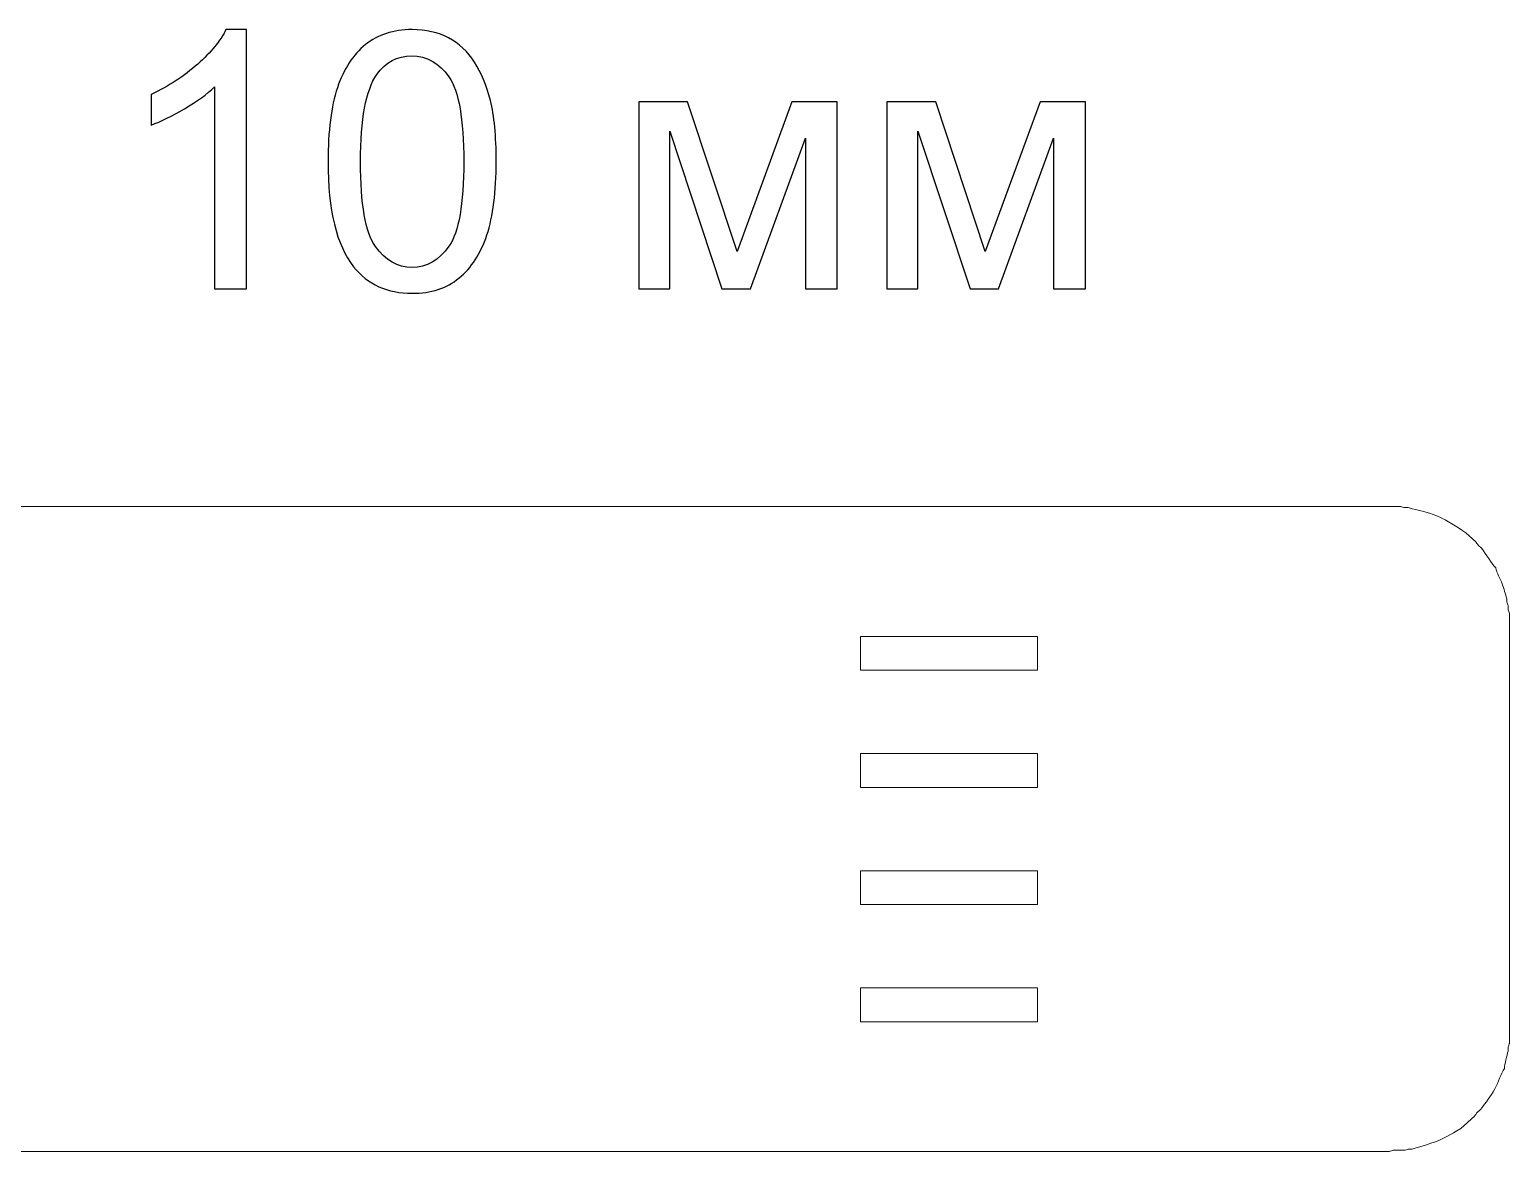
# Model space of a CAD drawing. Header units: millimetres. Extents: x -6423 to -1759, y 6 to 2012.
# Drawn here: x -4547.7 to -4078.3, y 508.3 to 864.3 of the extents above; entities that cross this region are included whole.
import ezdxf

# ---------------------------------------------------------------- set-up
doc = ezdxf.new("R2010")
doc.units = ezdxf.units.MM
doc.header["$MEASUREMENT"] = 0
doc.layers.add('layer 1', color=7, linetype='Continuous')

msp = doc.modelspace()

# ---------------------------------------------------------------- linework, layer by layer
at = {"layer": 'layer 1', "color": 240}
for points, knots in [([(-4478.9707, 781.9826), (-4478.9707, 781.9826), (-4489.0449, 781.9826), (-4489.0449, 781.9826), (-4489.0449, 781.9826), (-4489.0449, 781.9826), (-4489.0449, 846.1295), (-4489.0449, 846.1295), (-4489.0449, 846.1295), (-4491.4681, 843.8017), (-4494.6544, 841.4931), (-4498.5849, 839.1844), (-4498.5849, 839.1844), (-4502.5154, 836.8757), (-4506.0643, 835.1394), (-4509.1934, 833.9946), (-4509.1934, 833.9946), (-4509.1934, 833.9946), (-4509.1934, 843.7254), (-4509.1934, 843.7254), (-4509.1934, 843.7254), (-4503.5648, 846.3585), (-4498.6421, 849.5639), (-4494.4255, 853.3417), (-4494.4255, 853.3417), (-4490.2088, 857.1005), (-4487.2132, 860.7448), (-4485.4579, 864.2936), (-4485.4579, 864.2936), (-4485.4579, 864.2936), (-4478.9707, 864.2936), (-4478.9707, 864.2936), (-4478.9707, 864.2936), (-4478.9707, 864.2936), (-4478.9707, 781.9826), (-4478.9707, 781.9826)], [0, 0, 0, 0, 0.1, 0.1, 0.1, 0.1, 0.2, 0.2, 0.2, 0.2, 0.3, 0.3, 0.3, 0.3, 0.4, 0.4, 0.4, 0.4, 0.5, 0.5, 0.5, 0.5, 0.6, 0.6, 0.6, 0.6, 0.7, 0.7, 0.7, 0.7, 0.8, 0.8, 0.8, 0.8, 1, 1, 1, 1]), ([(-4453.0791, 822.4322), (-4453.0791, 832.1057), (-4452.087, 839.9285), (-4450.1027, 845.8433), (-4450.1027, 845.8433), (-4448.0993, 851.7772), (-4445.1419, 856.3373), (-4441.2114, 859.5237), (-4441.2114, 859.5237), (-4437.3, 862.71), (-4432.3583, 864.2936), (-4426.4053, 864.2936), (-4426.4053, 864.2936), (-4422.0169, 864.2936), (-4418.1628, 863.416), (-4414.8238, 861.6415), (-4414.8238, 861.6415), (-4411.5039, 859.8671), (-4408.7563, 857.3104), (-4406.6194, 853.9714), (-4406.6194, 853.9714), (-4404.4824, 850.6515), (-4402.8034, 846.5874), (-4401.5823, 841.7983), (-4401.5823, 841.7983), (-4400.3421, 837.0093), (-4399.7315, 830.5412), (-4399.7315, 822.4322), (-4399.7315, 822.4322), (-4399.7315, 812.8159), (-4400.7237, 805.0312), (-4402.6889, 799.1164), (-4402.6889, 799.1164), (-4404.6541, 793.1826), (-4407.6115, 788.6224), (-4411.542, 785.417), (-4411.542, 785.417), (-4415.4534, 782.2116), (-4420.4142, 780.6088), (-4426.4053, 780.6088), (-4426.4053, 780.6088), (-4434.2854, 780.6088), (-4440.4864, 783.4136), (-4444.9892, 789.0422), (-4444.9892, 789.0422), (-4450.3889, 795.911), (-4453.0791, 807.0346), (-4453.0791, 822.4322)], [0, 0, 0, 0, 0.07692308, 0.07692308, 0.07692308, 0.07692308, 0.15384615, 0.15384615, 0.15384615, 0.15384615, 0.23076923, 0.23076923, 0.23076923, 0.23076923, 0.30769231, 0.30769231, 0.30769231, 0.30769231, 0.38461538, 0.38461538, 0.38461538, 0.38461538, 0.46153846, 0.46153846, 0.46153846, 0.46153846, 0.53846154, 0.53846154, 0.53846154, 0.53846154, 0.61538462, 0.61538462, 0.61538462, 0.61538462, 0.69230769, 0.69230769, 0.69230769, 0.69230769, 0.76923077, 0.76923077, 0.76923077, 0.76923077, 0.84615385, 0.84615385, 0.84615385, 0.84615385, 1, 1, 1, 1]), ([(-4442.776, 822.394), (-4442.776, 808.9045), (-4441.2114, 799.9369), (-4438.0632, 795.5103), (-4438.0632, 795.5103), (-4434.915, 791.0647), (-4431.0227, 788.8514), (-4426.4053, 788.8514), (-4426.4053, 788.8514), (-4421.788, 788.8514), (-4417.8957, 791.0838), (-4414.7475, 795.5294), (-4414.7475, 795.5294), (-4411.5993, 799.9941), (-4410.0347, 808.9426), (-4410.0347, 822.394), (-4410.0347, 822.394), (-4410.0347, 835.8836), (-4411.5993, 844.8511), (-4414.7475, 849.2777), (-4414.7475, 849.2777), (-4417.8766, 853.7233), (-4421.8071, 855.9366), (-4426.5198, 855.9366), (-4426.5198, 855.9366), (-4431.1372, 855.9366), (-4434.8387, 853.9714), (-4437.6053, 850.06), (-4437.6053, 850.06), (-4441.0588, 845.0801), (-4442.776, 835.8454), (-4442.776, 822.394)], [0, 0, 0, 0, 0.11111111, 0.11111111, 0.11111111, 0.11111111, 0.22222222, 0.22222222, 0.22222222, 0.22222222, 0.33333333, 0.33333333, 0.33333333, 0.33333333, 0.44444444, 0.44444444, 0.44444444, 0.44444444, 0.55555556, 0.55555556, 0.55555556, 0.55555556, 0.66666667, 0.66666667, 0.66666667, 0.66666667, 0.77777778, 0.77777778, 0.77777778, 0.77777778, 1, 1, 1, 1]), ([(-4354.512, 841.3977), (-4354.512, 841.3977), (-4339.019, 841.3977), (-4339.019, 841.3977), (-4339.019, 841.3977), (-4339.019, 841.3977), (-4323.3162, 793.8503), (-4323.3162, 793.8503), (-4323.3162, 793.8503), (-4323.3162, 793.8503), (-4305.9343, 841.3977), (-4305.9343, 841.3977), (-4305.9343, 841.3977), (-4305.9343, 841.3977), (-4291.548, 841.3977), (-4291.548, 841.3977), (-4291.548, 841.3977), (-4291.548, 841.3977), (-4291.548, 781.9826), (-4291.548, 781.9826), (-4291.548, 781.9826), (-4291.548, 781.9826), (-4301.6223, 781.9826), (-4301.6223, 781.9826), (-4301.6223, 781.9826), (-4301.6223, 781.9826), (-4301.6223, 829.8161), (-4301.6223, 829.8161), (-4301.6223, 829.8161), (-4301.6223, 829.8161), (-4319.1186, 781.9826), (-4319.1186, 781.9826), (-4319.1186, 781.9826), (-4319.1186, 781.9826), (-4328.1244, 781.9826), (-4328.1244, 781.9826), (-4328.1244, 781.9826), (-4328.1244, 781.9826), (-4344.6667, 832.1057), (-4344.6667, 832.1057), (-4344.6667, 832.1057), (-4344.6667, 832.1057), (-4344.6667, 781.9826), (-4344.6667, 781.9826), (-4344.6667, 781.9826), (-4344.6667, 781.9826), (-4354.512, 781.9826), (-4354.512, 781.9826), (-4354.512, 781.9826), (-4354.512, 781.9826), (-4354.512, 841.3977), (-4354.512, 841.3977)], [0, 0, 0, 0, 0.07142857, 0.07142857, 0.07142857, 0.07142857, 0.14285714, 0.14285714, 0.14285714, 0.14285714, 0.21428571, 0.21428571, 0.21428571, 0.21428571, 0.28571429, 0.28571429, 0.28571429, 0.28571429, 0.35714286, 0.35714286, 0.35714286, 0.35714286, 0.42857143, 0.42857143, 0.42857143, 0.42857143, 0.5, 0.5, 0.5, 0.5, 0.57142857, 0.57142857, 0.57142857, 0.57142857, 0.64285714, 0.64285714, 0.64285714, 0.64285714, 0.71428571, 0.71428571, 0.71428571, 0.71428571, 0.78571429, 0.78571429, 0.78571429, 0.78571429, 0.85714286, 0.85714286, 0.85714286, 0.85714286, 1, 1, 1, 1]), ([(-4275.8071, 841.3977), (-4275.8071, 841.3977), (-4260.3141, 841.3977), (-4260.3141, 841.3977), (-4260.3141, 841.3977), (-4260.3141, 841.3977), (-4244.6113, 793.8503), (-4244.6113, 793.8503), (-4244.6113, 793.8503), (-4244.6113, 793.8503), (-4227.2294, 841.3977), (-4227.2294, 841.3977), (-4227.2294, 841.3977), (-4227.2294, 841.3977), (-4212.8431, 841.3977), (-4212.8431, 841.3977), (-4212.8431, 841.3977), (-4212.8431, 841.3977), (-4212.8431, 781.9826), (-4212.8431, 781.9826), (-4212.8431, 781.9826), (-4212.8431, 781.9826), (-4222.9174, 781.9826), (-4222.9174, 781.9826), (-4222.9174, 781.9826), (-4222.9174, 781.9826), (-4222.9174, 829.8161), (-4222.9174, 829.8161), (-4222.9174, 829.8161), (-4222.9174, 829.8161), (-4240.4137, 781.9826), (-4240.4137, 781.9826), (-4240.4137, 781.9826), (-4240.4137, 781.9826), (-4249.4195, 781.9826), (-4249.4195, 781.9826), (-4249.4195, 781.9826), (-4249.4195, 781.9826), (-4265.9618, 832.1057), (-4265.9618, 832.1057), (-4265.9618, 832.1057), (-4265.9618, 832.1057), (-4265.9618, 781.9826), (-4265.9618, 781.9826), (-4265.9618, 781.9826), (-4265.9618, 781.9826), (-4275.8071, 781.9826), (-4275.8071, 781.9826), (-4275.8071, 781.9826), (-4275.8071, 781.9826), (-4275.8071, 841.3977), (-4275.8071, 841.3977)], [0, 0, 0, 0, 0.07142857, 0.07142857, 0.07142857, 0.07142857, 0.14285714, 0.14285714, 0.14285714, 0.14285714, 0.21428571, 0.21428571, 0.21428571, 0.21428571, 0.28571429, 0.28571429, 0.28571429, 0.28571429, 0.35714286, 0.35714286, 0.35714286, 0.35714286, 0.42857143, 0.42857143, 0.42857143, 0.42857143, 0.5, 0.5, 0.5, 0.5, 0.57142857, 0.57142857, 0.57142857, 0.57142857, 0.64285714, 0.64285714, 0.64285714, 0.64285714, 0.71428571, 0.71428571, 0.71428571, 0.71428571, 0.78571429, 0.78571429, 0.78571429, 0.78571429, 0.85714286, 0.85714286, 0.85714286, 0.85714286, 1, 1, 1, 1])]:
    msp.add_open_spline(points, degree=3, knots=knots, dxfattribs=at)
at = {"layer": 'layer 1', "color": 242, "lineweight": 9}
for points, knots in [([(-4478.9707, 781.9826), (-4478.9707, 781.9826), (-4489.0449, 781.9826), (-4489.0449, 781.9826), (-4489.0449, 781.9826), (-4489.0449, 781.9826), (-4489.0449, 846.1295), (-4489.0449, 846.1295), (-4489.0449, 846.1295), (-4491.4681, 843.8017), (-4494.6544, 841.4931), (-4498.5849, 839.1844), (-4498.5849, 839.1844), (-4502.5154, 836.8757), (-4506.0643, 835.1394), (-4509.1934, 833.9946), (-4509.1934, 833.9946), (-4509.1934, 833.9946), (-4509.1934, 843.7254), (-4509.1934, 843.7254), (-4509.1934, 843.7254), (-4503.5648, 846.3585), (-4498.6421, 849.5639), (-4494.4255, 853.3417), (-4494.4255, 853.3417), (-4490.2088, 857.1005), (-4487.2132, 860.7448), (-4485.4579, 864.2936), (-4485.4579, 864.2936), (-4485.4579, 864.2936), (-4478.9707, 864.2936), (-4478.9707, 864.2936), (-4478.9707, 864.2936), (-4478.9707, 864.2936), (-4478.9707, 781.9826), (-4478.9707, 781.9826)], [0, 0, 0, 0, 0.1, 0.1, 0.1, 0.1, 0.2, 0.2, 0.2, 0.2, 0.3, 0.3, 0.3, 0.3, 0.4, 0.4, 0.4, 0.4, 0.5, 0.5, 0.5, 0.5, 0.6, 0.6, 0.6, 0.6, 0.7, 0.7, 0.7, 0.7, 0.8, 0.8, 0.8, 0.8, 1, 1, 1, 1]), ([(-4453.0791, 822.4322), (-4453.0791, 832.1057), (-4452.087, 839.9285), (-4450.1027, 845.8433), (-4450.1027, 845.8433), (-4448.0993, 851.7772), (-4445.1419, 856.3373), (-4441.2114, 859.5237), (-4441.2114, 859.5237), (-4437.3, 862.71), (-4432.3583, 864.2936), (-4426.4053, 864.2936), (-4426.4053, 864.2936), (-4422.0169, 864.2936), (-4418.1628, 863.416), (-4414.8238, 861.6415), (-4414.8238, 861.6415), (-4411.5039, 859.8671), (-4408.7563, 857.3104), (-4406.6194, 853.9714), (-4406.6194, 853.9714), (-4404.4824, 850.6515), (-4402.8034, 846.5874), (-4401.5823, 841.7983), (-4401.5823, 841.7983), (-4400.3421, 837.0093), (-4399.7315, 830.5412), (-4399.7315, 822.4322), (-4399.7315, 822.4322), (-4399.7315, 812.8159), (-4400.7237, 805.0312), (-4402.6889, 799.1164), (-4402.6889, 799.1164), (-4404.6541, 793.1826), (-4407.6115, 788.6224), (-4411.542, 785.417), (-4411.542, 785.417), (-4415.4534, 782.2116), (-4420.4142, 780.6088), (-4426.4053, 780.6088), (-4426.4053, 780.6088), (-4434.2854, 780.6088), (-4440.4864, 783.4136), (-4444.9892, 789.0422), (-4444.9892, 789.0422), (-4450.3889, 795.911), (-4453.0791, 807.0346), (-4453.0791, 822.4322)], [0, 0, 0, 0, 0.07692308, 0.07692308, 0.07692308, 0.07692308, 0.15384615, 0.15384615, 0.15384615, 0.15384615, 0.23076923, 0.23076923, 0.23076923, 0.23076923, 0.30769231, 0.30769231, 0.30769231, 0.30769231, 0.38461538, 0.38461538, 0.38461538, 0.38461538, 0.46153846, 0.46153846, 0.46153846, 0.46153846, 0.53846154, 0.53846154, 0.53846154, 0.53846154, 0.61538462, 0.61538462, 0.61538462, 0.61538462, 0.69230769, 0.69230769, 0.69230769, 0.69230769, 0.76923077, 0.76923077, 0.76923077, 0.76923077, 0.84615385, 0.84615385, 0.84615385, 0.84615385, 1, 1, 1, 1]), ([(-4442.776, 822.394), (-4442.776, 808.9045), (-4441.2114, 799.9369), (-4438.0632, 795.5103), (-4438.0632, 795.5103), (-4434.915, 791.0647), (-4431.0227, 788.8514), (-4426.4053, 788.8514), (-4426.4053, 788.8514), (-4421.788, 788.8514), (-4417.8957, 791.0838), (-4414.7475, 795.5294), (-4414.7475, 795.5294), (-4411.5993, 799.9941), (-4410.0347, 808.9426), (-4410.0347, 822.394), (-4410.0347, 822.394), (-4410.0347, 835.8836), (-4411.5993, 844.8511), (-4414.7475, 849.2777), (-4414.7475, 849.2777), (-4417.8766, 853.7233), (-4421.8071, 855.9366), (-4426.5198, 855.9366), (-4426.5198, 855.9366), (-4431.1372, 855.9366), (-4434.8387, 853.9714), (-4437.6053, 850.06), (-4437.6053, 850.06), (-4441.0588, 845.0801), (-4442.776, 835.8454), (-4442.776, 822.394)], [0, 0, 0, 0, 0.11111111, 0.11111111, 0.11111111, 0.11111111, 0.22222222, 0.22222222, 0.22222222, 0.22222222, 0.33333333, 0.33333333, 0.33333333, 0.33333333, 0.44444444, 0.44444444, 0.44444444, 0.44444444, 0.55555556, 0.55555556, 0.55555556, 0.55555556, 0.66666667, 0.66666667, 0.66666667, 0.66666667, 0.77777778, 0.77777778, 0.77777778, 0.77777778, 1, 1, 1, 1]), ([(-4354.512, 841.3977), (-4354.512, 841.3977), (-4339.019, 841.3977), (-4339.019, 841.3977), (-4339.019, 841.3977), (-4339.019, 841.3977), (-4323.3162, 793.8503), (-4323.3162, 793.8503), (-4323.3162, 793.8503), (-4323.3162, 793.8503), (-4305.9343, 841.3977), (-4305.9343, 841.3977), (-4305.9343, 841.3977), (-4305.9343, 841.3977), (-4291.548, 841.3977), (-4291.548, 841.3977), (-4291.548, 841.3977), (-4291.548, 841.3977), (-4291.548, 781.9826), (-4291.548, 781.9826), (-4291.548, 781.9826), (-4291.548, 781.9826), (-4301.6223, 781.9826), (-4301.6223, 781.9826), (-4301.6223, 781.9826), (-4301.6223, 781.9826), (-4301.6223, 829.8161), (-4301.6223, 829.8161), (-4301.6223, 829.8161), (-4301.6223, 829.8161), (-4319.1186, 781.9826), (-4319.1186, 781.9826), (-4319.1186, 781.9826), (-4319.1186, 781.9826), (-4328.1244, 781.9826), (-4328.1244, 781.9826), (-4328.1244, 781.9826), (-4328.1244, 781.9826), (-4344.6667, 832.1057), (-4344.6667, 832.1057), (-4344.6667, 832.1057), (-4344.6667, 832.1057), (-4344.6667, 781.9826), (-4344.6667, 781.9826), (-4344.6667, 781.9826), (-4344.6667, 781.9826), (-4354.512, 781.9826), (-4354.512, 781.9826), (-4354.512, 781.9826), (-4354.512, 781.9826), (-4354.512, 841.3977), (-4354.512, 841.3977)], [0, 0, 0, 0, 0.07142857, 0.07142857, 0.07142857, 0.07142857, 0.14285714, 0.14285714, 0.14285714, 0.14285714, 0.21428571, 0.21428571, 0.21428571, 0.21428571, 0.28571429, 0.28571429, 0.28571429, 0.28571429, 0.35714286, 0.35714286, 0.35714286, 0.35714286, 0.42857143, 0.42857143, 0.42857143, 0.42857143, 0.5, 0.5, 0.5, 0.5, 0.57142857, 0.57142857, 0.57142857, 0.57142857, 0.64285714, 0.64285714, 0.64285714, 0.64285714, 0.71428571, 0.71428571, 0.71428571, 0.71428571, 0.78571429, 0.78571429, 0.78571429, 0.78571429, 0.85714286, 0.85714286, 0.85714286, 0.85714286, 1, 1, 1, 1]), ([(-4275.8071, 841.3977), (-4275.8071, 841.3977), (-4260.3141, 841.3977), (-4260.3141, 841.3977), (-4260.3141, 841.3977), (-4260.3141, 841.3977), (-4244.6113, 793.8503), (-4244.6113, 793.8503), (-4244.6113, 793.8503), (-4244.6113, 793.8503), (-4227.2294, 841.3977), (-4227.2294, 841.3977), (-4227.2294, 841.3977), (-4227.2294, 841.3977), (-4212.8431, 841.3977), (-4212.8431, 841.3977), (-4212.8431, 841.3977), (-4212.8431, 841.3977), (-4212.8431, 781.9826), (-4212.8431, 781.9826), (-4212.8431, 781.9826), (-4212.8431, 781.9826), (-4222.9174, 781.9826), (-4222.9174, 781.9826), (-4222.9174, 781.9826), (-4222.9174, 781.9826), (-4222.9174, 829.8161), (-4222.9174, 829.8161), (-4222.9174, 829.8161), (-4222.9174, 829.8161), (-4240.4137, 781.9826), (-4240.4137, 781.9826), (-4240.4137, 781.9826), (-4240.4137, 781.9826), (-4249.4195, 781.9826), (-4249.4195, 781.9826), (-4249.4195, 781.9826), (-4249.4195, 781.9826), (-4265.9618, 832.1057), (-4265.9618, 832.1057), (-4265.9618, 832.1057), (-4265.9618, 832.1057), (-4265.9618, 781.9826), (-4265.9618, 781.9826), (-4265.9618, 781.9826), (-4265.9618, 781.9826), (-4275.8071, 781.9826), (-4275.8071, 781.9826), (-4275.8071, 781.9826), (-4275.8071, 781.9826), (-4275.8071, 841.3977), (-4275.8071, 841.3977)], [0, 0, 0, 0, 0.07142857, 0.07142857, 0.07142857, 0.07142857, 0.14285714, 0.14285714, 0.14285714, 0.14285714, 0.21428571, 0.21428571, 0.21428571, 0.21428571, 0.28571429, 0.28571429, 0.28571429, 0.28571429, 0.35714286, 0.35714286, 0.35714286, 0.35714286, 0.42857143, 0.42857143, 0.42857143, 0.42857143, 0.5, 0.5, 0.5, 0.5, 0.57142857, 0.57142857, 0.57142857, 0.57142857, 0.64285714, 0.64285714, 0.64285714, 0.64285714, 0.71428571, 0.71428571, 0.71428571, 0.71428571, 0.78571429, 0.78571429, 0.78571429, 0.78571429, 0.85714286, 0.85714286, 0.85714286, 0.85714286, 1, 1, 1, 1]), ([(-4078.7442, 681.5476), (-4078.7548, 681.5703), (-4079.1165, 682.5706), (-4079.1403, 682.631), (-4079.1403, 682.631), (-4079.1403, 682.631), (-4079.1403, 683.7137), (-4079.1403, 683.7137), (-4079.1403, 683.7137), (-4079.696, 685.2766), (-4079.9986, 686.7824), (-4080.592, 688.4066), (-4080.592, 688.4066), (-4081.2345, 690.1639), (-4082.3444, 691.9016), (-4082.7047, 693.46), (-4082.7047, 693.46), (-4084.0855, 695.0557), (-4085.7464, 697.7655), (-4087.061, 699.5971), (-4087.061, 699.5971), (-4087.061, 699.5971), (-4088.2496, 700.6801), (-4088.2496, 700.6801), (-4088.2496, 700.6801), (-4088.2742, 700.7226), (-4088.9979, 701.7015), (-4089.0409, 701.7635), (-4089.0409, 701.7635), (-4089.0409, 701.7635), (-4092.2098, 704.6508), (-4092.2098, 704.6508), (-4092.2098, 704.6508), (-4095.6428, 706.7659), (-4097.4739, 708.3545), (-4101.3187, 709.9797), (-4101.3187, 709.9797), (-4104.8022, 711.452), (-4107.0751, 711.6016), (-4110.4276, 712.5925), (-4110.4276, 712.5925), (-4110.4276, 712.5925), (-4111.6155, 712.5925), (-4111.6155, 712.5925), (-4111.6155, 712.5925), (-4111.6401, 712.6026), (-4112.7382, 712.9316), (-4112.8037, 712.9536), (-4112.8037, 712.9536), (-4112.8037, 712.9536), (-4114.7844, 712.9533), (-4114.7844, 712.9533), (-4114.7844, 712.9533), (-4114.7844, 712.9533), (-5086.6798, 712.9536), (-5086.6798, 712.9536), (-5086.6798, 712.9536), (-5086.6798, 712.9536), (-5088.6604, 712.9533), (-5088.6604, 712.9533), (-5088.6604, 712.9533), (-5088.6842, 712.9439), (-5089.7824, 712.6142), (-5089.8479, 712.5928), (-5089.8479, 712.5928), (-5089.8479, 712.5928), (-5091.0361, 712.5925), (-5091.0361, 712.5925), (-5091.0361, 712.5925), (-5092.4664, 712.1704), (-5094.6467, 711.6175), (-5096.1849, 711.5101), (-5096.1849, 711.5101), (-5100.6185, 709.1779), (-5103.31, 708.3026), (-5108.0668, 705.373), (-5108.0668, 705.373), (-5108.0668, 705.373), (-5114.7989, 699.2363), (-5114.7989, 699.2363), (-5114.7989, 699.2363), (-5117.0301, 696.1267), (-5118.5387, 694.0259), (-5120.0445, 690.5724), (-5120.0445, 690.5724), (-5121.3797, 687.5072), (-5121.6816, 684.8288), (-5122.72, 681.9087), (-5122.72, 681.9087), (-5122.72, 681.9087), (-5122.7207, 680.1044), (-5122.7207, 680.1044), (-5122.7207, 680.1044), (-5122.731, 680.0824), (-5123.0923, 679.0811), (-5123.1158, 679.0214), (-5123.1158, 679.0214), (-5123.1158, 679.0214), (-5123.1158, 676.4945), (-5123.1158, 676.4945), (-5123.1158, 676.4945), (-5123.1158, 676.4945), (-5123.1158, 544.7811), (-5123.1158, 544.7811), (-5123.1158, 544.7811), (-5123.1158, 544.7811), (-5123.1158, 542.6151), (-5123.1158, 542.6151), (-5123.1158, 542.6151), (-5123.1051, 542.5933), (-5122.7438, 541.5927), (-5122.72, 541.532), (-5122.72, 541.532), (-5122.72, 541.532), (-5122.72, 540.0882), (-5122.72, 540.0882), (-5122.72, 540.0882), (-5122.7089, 540.0665), (-5122.3476, 539.0662), (-5122.3238, 539.0052), (-5122.3238, 539.0052), (-5122.3238, 539.0052), (-5122.3238, 537.9221), (-5122.3238, 537.9221), (-5122.3238, 537.9221), (-5118.963, 528.4746), (-5119.1051, 528.7128), (-5112.8186, 520.2338), (-5112.8186, 520.2338), (-5112.8186, 520.2338), (-5108.8581, 516.6242), (-5108.8581, 516.6242), (-5108.8581, 516.6242), (-5100.8559, 511.6957), (-5101.0403, 511.8239), (-5092.2243, 509.044), (-5092.2243, 509.044), (-5092.2243, 509.044), (-5091.0361, 509.044), (-5091.0361, 509.044), (-5091.0361, 509.044), (-5091.0123, 509.0339), (-5089.9145, 508.7042), (-5089.8479, 508.6825), (-5089.8479, 508.6825), (-5089.8479, 508.6825), (-5085.8877, 508.6825), (-5085.8877, 508.6825), (-5085.8877, 508.6825), (-5085.8639, 508.6728), (-5084.7661, 508.3435), (-5084.6998, 508.3217), (-5084.6998, 508.3217), (-5084.6998, 508.3217), (-5079.9473, 508.3217), (-5079.9473, 508.3217), (-5079.9473, 508.3217), (-5079.9473, 508.3217), (-4120.7251, 508.3214), (-4120.7251, 508.3214), (-4120.7251, 508.3214), (-4120.7251, 508.3214), (-4116.3681, 508.3214), (-4116.3681, 508.3214), (-4116.3681, 508.3214), (-4116.3442, 508.3318), (-4115.2464, 508.6611), (-4115.1802, 508.6828), (-4115.1802, 508.6828), (-4115.1802, 508.6828), (-4111.6155, 508.6825), (-4111.6155, 508.6825), (-4111.6155, 508.6825), (-4111.5917, 508.6929), (-4110.4938, 509.0219), (-4110.4276, 509.044), (-4110.4276, 509.044), (-4110.4276, 509.044), (-4109.2394, 509.0436), (-4109.2394, 509.0436), (-4109.2394, 509.0436), (-4101.9256, 511.2048), (-4100.4825, 511.5546), (-4093.7935, 515.5412), (-4093.7935, 515.5412), (-4093.7935, 515.5412), (-4089.4371, 519.5125), (-4089.4371, 519.5125), (-4089.4371, 519.5125), (-4089.4119, 519.5547), (-4088.6882, 520.5339), (-4088.6458, 520.5952), (-4088.6458, 520.5952), (-4088.6458, 520.5952), (-4087.4572, 521.6779), (-4087.4572, 521.6779), (-4087.4572, 521.6779), (-4085.7222, 524.0179), (-4084.3877, 525.6298), (-4082.9941, 528.1761), (-4082.9941, 528.1761), (-4081.7884, 530.3782), (-4081.1203, 532.797), (-4079.9327, 534.6737), (-4079.9327, 534.6737), (-4079.8181, 536.0286), (-4079.1884, 538.8394), (-4078.7442, 540.0882), (-4078.7442, 540.0882), (-4078.7442, 540.0882), (-4078.7445, 541.532), (-4078.7445, 541.532), (-4078.7445, 541.532), (-4078.7331, 541.5538), (-4078.3718, 542.5544), (-4078.348, 542.6151), (-4078.348, 542.6151), (-4078.348, 542.6151), (-4078.348, 544.7811), (-4078.348, 544.7811), (-4078.348, 544.7811), (-4078.348, 544.7811), (-4078.348, 676.855), (-4078.348, 676.855), (-4078.348, 676.855), (-4078.348, 676.855), (-4078.348, 679.0211), (-4078.348, 679.0211), (-4078.348, 679.0211), (-4078.7516, 679.8293), (-4078.7445, 680.5746), (-4078.7442, 681.5476)], [0, 0, 0, 0, 0.01694915, 0.01694915, 0.01694915, 0.01694915, 0.03389831, 0.03389831, 0.03389831, 0.03389831, 0.05084746, 0.05084746, 0.05084746, 0.05084746, 0.06779661, 0.06779661, 0.06779661, 0.06779661, 0.08474576, 0.08474576, 0.08474576, 0.08474576, 0.10169492, 0.10169492, 0.10169492, 0.10169492, 0.11864407, 0.11864407, 0.11864407, 0.11864407, 0.13559322, 0.13559322, 0.13559322, 0.13559322, 0.15254237, 0.15254237, 0.15254237, 0.15254237, 0.16949153, 0.16949153, 0.16949153, 0.16949153, 0.18644068, 0.18644068, 0.18644068, 0.18644068, 0.20338983, 0.20338983, 0.20338983, 0.20338983, 0.22033898, 0.22033898, 0.22033898, 0.22033898, 0.23728814, 0.23728814, 0.23728814, 0.23728814, 0.25423729, 0.25423729, 0.25423729, 0.25423729, 0.27118644, 0.27118644, 0.27118644, 0.27118644, 0.28813559, 0.28813559, 0.28813559, 0.28813559, 0.30508475, 0.30508475, 0.30508475, 0.30508475, 0.3220339, 0.3220339, 0.3220339, 0.3220339, 0.33898305, 0.33898305, 0.33898305, 0.33898305, 0.3559322, 0.3559322, 0.3559322, 0.3559322, 0.37288136, 0.37288136, 0.37288136, 0.37288136, 0.38983051, 0.38983051, 0.38983051, 0.38983051, 0.40677966, 0.40677966, 0.40677966, 0.40677966, 0.42372881, 0.42372881, 0.42372881, 0.42372881, 0.44067797, 0.44067797, 0.44067797, 0.44067797, 0.45762712, 0.45762712, 0.45762712, 0.45762712, 0.47457627, 0.47457627, 0.47457627, 0.47457627, 0.49152542, 0.49152542, 0.49152542, 0.49152542, 0.50847458, 0.50847458, 0.50847458, 0.50847458, 0.52542373, 0.52542373, 0.52542373, 0.52542373, 0.54237288, 0.54237288, 0.54237288, 0.54237288, 0.55932203, 0.55932203, 0.55932203, 0.55932203, 0.57627119, 0.57627119, 0.57627119, 0.57627119, 0.59322034, 0.59322034, 0.59322034, 0.59322034, 0.61016949, 0.61016949, 0.61016949, 0.61016949, 0.62711864, 0.62711864, 0.62711864, 0.62711864, 0.6440678, 0.6440678, 0.6440678, 0.6440678, 0.66101695, 0.66101695, 0.66101695, 0.66101695, 0.6779661, 0.6779661, 0.6779661, 0.6779661, 0.69491525, 0.69491525, 0.69491525, 0.69491525, 0.71186441, 0.71186441, 0.71186441, 0.71186441, 0.72881356, 0.72881356, 0.72881356, 0.72881356, 0.74576271, 0.74576271, 0.74576271, 0.74576271, 0.76271186, 0.76271186, 0.76271186, 0.76271186, 0.77966102, 0.77966102, 0.77966102, 0.77966102, 0.79661017, 0.79661017, 0.79661017, 0.79661017, 0.81355932, 0.81355932, 0.81355932, 0.81355932, 0.83050847, 0.83050847, 0.83050847, 0.83050847, 0.84745763, 0.84745763, 0.84745763, 0.84745763, 0.86440678, 0.86440678, 0.86440678, 0.86440678, 0.88135593, 0.88135593, 0.88135593, 0.88135593, 0.89830508, 0.89830508, 0.89830508, 0.89830508, 0.91525424, 0.91525424, 0.91525424, 0.91525424, 0.93220339, 0.93220339, 0.93220339, 0.93220339, 0.94915254, 0.94915254, 0.94915254, 0.94915254, 0.96610169, 0.96610169, 0.96610169, 0.96610169, 1, 1, 1, 1]), ([(-4284.1691, 671.7213), (-4284.1691, 671.7213), (-4228.0324, 671.7213), (-4228.0324, 671.7213), (-4228.0324, 671.7213), (-4228.0324, 671.7213), (-4228.0324, 660.9988), (-4228.0324, 660.9988), (-4228.0324, 660.9988), (-4228.0324, 660.9988), (-4284.1691, 660.9988), (-4284.1691, 660.9988), (-4284.1691, 660.9988), (-4284.1691, 660.9988), (-4284.1691, 671.7213), (-4284.1691, 671.7213)], [0, 0, 0, 0, 0.2, 0.2, 0.2, 0.2, 0.4, 0.4, 0.4, 0.4, 0.6, 0.6, 0.6, 0.6, 1, 1, 1, 1]), ([(-4284.1691, 634.5435), (-4284.1691, 634.5435), (-4228.0324, 634.5435), (-4228.0324, 634.5435), (-4228.0324, 634.5435), (-4228.0324, 634.5435), (-4228.0324, 623.821), (-4228.0324, 623.821), (-4228.0324, 623.821), (-4228.0324, 623.821), (-4284.1691, 623.821), (-4284.1691, 623.821), (-4284.1691, 623.821), (-4284.1691, 623.821), (-4284.1691, 634.5435), (-4284.1691, 634.5435)], [0, 0, 0, 0, 0.2, 0.2, 0.2, 0.2, 0.4, 0.4, 0.4, 0.4, 0.6, 0.6, 0.6, 0.6, 1, 1, 1, 1]), ([(-4284.1691, 597.3657), (-4284.1691, 597.3657), (-4228.0324, 597.3657), (-4228.0324, 597.3657), (-4228.0324, 597.3657), (-4228.0324, 597.3657), (-4228.0324, 586.6432), (-4228.0324, 586.6432), (-4228.0324, 586.6432), (-4228.0324, 586.6432), (-4284.1691, 586.6432), (-4284.1691, 586.6432), (-4284.1691, 586.6432), (-4284.1691, 586.6432), (-4284.1691, 597.3657), (-4284.1691, 597.3657)], [0, 0, 0, 0, 0.2, 0.2, 0.2, 0.2, 0.4, 0.4, 0.4, 0.4, 0.6, 0.6, 0.6, 0.6, 1, 1, 1, 1]), ([(-4284.1691, 560.1879), (-4284.1691, 560.1879), (-4228.0324, 560.1879), (-4228.0324, 560.1879), (-4228.0324, 560.1879), (-4228.0324, 560.1879), (-4228.0324, 549.4654), (-4228.0324, 549.4654), (-4228.0324, 549.4654), (-4228.0324, 549.4654), (-4284.1691, 549.4654), (-4284.1691, 549.4654), (-4284.1691, 549.4654), (-4284.1691, 549.4654), (-4284.1691, 560.1879), (-4284.1691, 560.1879)], [0, 0, 0, 0, 0.2, 0.2, 0.2, 0.2, 0.4, 0.4, 0.4, 0.4, 0.6, 0.6, 0.6, 0.6, 1, 1, 1, 1])]:
    msp.add_open_spline(points, degree=3, knots=knots, dxfattribs=at)

doc.saveas('drawing.dxf')
